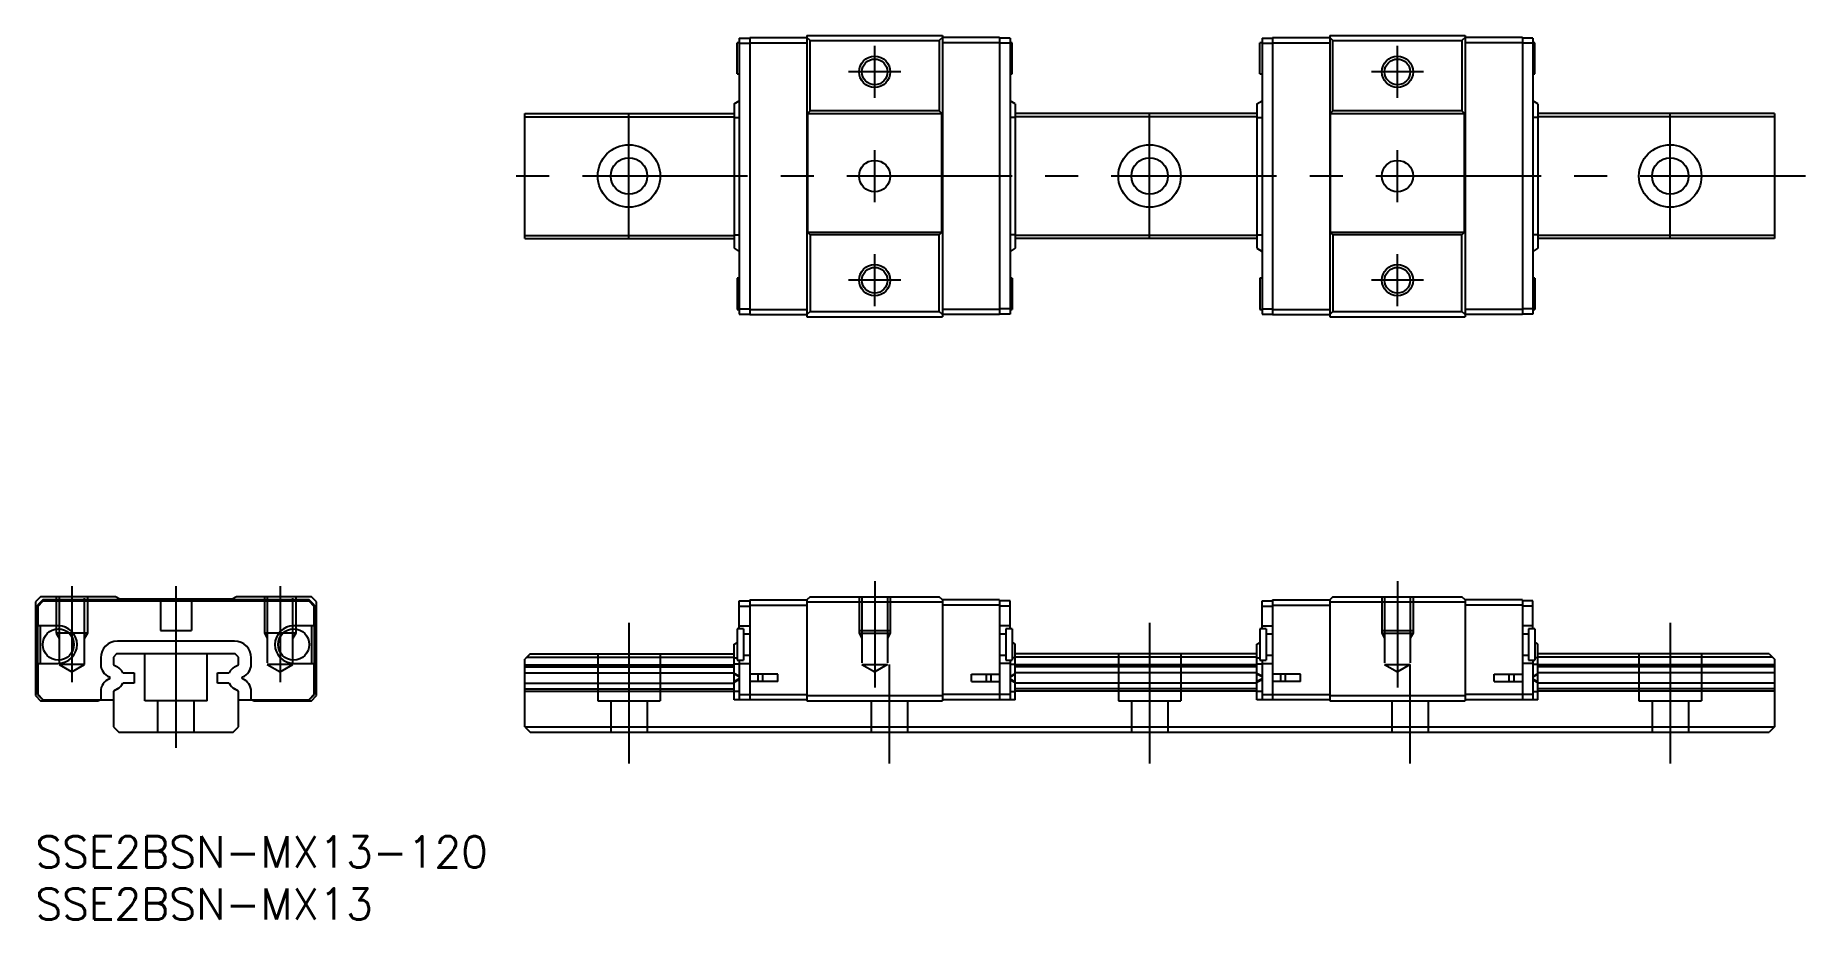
# Model space of a CAD drawing. Extents: x 0 to 170, y -8 to 77.
import ezdxf

# ---------------------------------------------------------------- set-up
doc = ezdxf.new("R2010")
doc.units = 0
doc.header["$LTSCALE"] = 0.5
doc.linetypes.add('CENTER', pattern=[50.8, 31.75, -6.35, 6.35, -6.35])
doc.linetypes.add('DASHED', pattern=[19.05, 12.7, -6.35])
for name, color, linetype in [('MSM_CENTER', 1, 'CENTER'), ('MSM_CONTINUOUS', 7, 'CONTINUOUS'), ('MSM_DASHED', 4, 'DASHED'), ('MSM_NARROW', 5, 'CONTINUOUS'), ('MSM_PART_NUMBER', 7, 'CONTINUOUS')]:
    doc.layers.add(name, color=color, linetype=linetype)
doc.styles.get("Standard").update_dxf_attribs({"font": 'txt.shx', "height": 3, "bigfont": 'bigfont.shx'})

# ---------------------------------------------------------------- blocks, each defined once
blk = doc.blocks.new('*U2')
at = {"layer": 'MSM_PART_NUMBER'}
blk.add_text('SSE2BSN-MX13-120', height=3, dxfattribs=at).set_placement((0, -3))
blk = doc.blocks.new('*U3')
at = {"layer": 'MSM_PART_NUMBER'}
blk.add_text('SSE2BSN-MX13', height=3, dxfattribs=at).set_placement((0, -8))

msp = doc.modelspace()

# ---------------------------------------------------------------- linework, layer by layer
at = {"layer": 'MSM_CENTER'}
for p, q in [((80.6, 70.88), (80.6, 75.88)), ((130.8, 70.88), (130.8, 75.88)), ((83.1, 73.38), (78.1, 73.38)), ((133.3, 73.38), (128.3, 73.38)), ((57, 57.38), (57, 69.38)), ((107, 57.38), (107, 69.38)), ((157, 57.38), (157, 69.38)), ((80.6, 60.88), (80.6, 65.88)), ((130.8, 60.88), (130.8, 65.88)), ((170, 63.38), (44, 63.38)), ((80.6, 50.88), (80.6, 55.88)), ((130.8, 50.88), (130.8, 55.88)), ((83.1, 53.38), (78.1, 53.38)), ((133.3, 53.38), (128.3, 53.38)), ((3.5, 24), (3.5, 14.79)), ((13.5, 24), (13.5, 8.5)), ((23.5, 24), (23.5, 14.79)), ((80.6, 24.5), (80.6, 14.29)), ((130.8, 24.5), (130.8, 14.29)), ((57, 20.5), (57, 7)), ((107, 20.5), (107, 7)), ((157, 20.5), (157, 7)), ((82, 16.5), (82, 7)), ((132, 16.5), (132, 7))]:
    msp.add_line(p, q, dxfattribs=at)
at = {"layer": 'MSM_CONTINUOUS'}
for p, q in [((67.6, 76.63), (67.6, 50.13)), ((67.6, 76.63), (68.6, 76.63)), ((68.6, 76.68), (68.6, 50.08)), ((68.6, 76.68), (74.1, 76.68)), ((74.1, 76.88), (74.1, 49.88)), ((74.1, 76.88), (87.1, 76.88)), ((74.4, 76.38), (74.1, 76.68)), ((87.1, 76.68), (86.8, 76.38)), ((87.1, 76.88), (87.1, 49.88)), ((92.6, 76.68), (87.1, 76.68)), ((92.6, 76.68), (92.6, 50.08)), ((93.6, 76.63), (92.6, 76.63)), ((93.6, 76.63), (93.6, 50.13)), ((117.8, 76.63), (117.8, 50.13)), ((117.8, 76.63), (118.8, 76.63)), ((118.8, 76.68), (118.8, 50.08)), ((118.8, 76.68), (124.3, 76.68)), ((124.3, 76.88), (137.3, 76.88)), ((124.3, 76.88), (124.3, 49.88)), ((124.6, 76.38), (124.3, 76.68)), ((137.3, 76.68), (137, 76.38)), ((137.3, 76.88), (137.3, 49.88)), ((142.8, 76.68), (137.3, 76.68)), ((142.8, 76.68), (142.8, 50.08)), ((143.8, 76.63), (142.8, 76.63)), ((143.8, 76.63), (143.8, 50.13)), ((67.4, 73.18), (67.4, 76.18)), ((67.6, 76.18), (67.4, 76.18)), ((67.6, 76.13), (68.6, 76.13)), ((68.6, 76.18), (74.1, 76.18)), ((74.4, 69.63), (74.4, 76.38)), ((74.4, 76.38), (86.8, 76.38)), ((86.8, 76.38), (86.8, 69.63)), ((92.6, 76.18), (87.1, 76.18)), ((93.6, 76.13), (92.6, 76.13)), ((93.8, 76.18), (93.6, 76.18)), ((93.8, 73.18), (93.8, 76.18)), ((117.6, 73.18), (117.6, 76.18)), ((117.8, 76.18), (117.6, 76.18)), ((117.8, 76.13), (118.8, 76.13)), ((118.8, 76.18), (124.3, 76.18)), ((124.6, 76.38), (137, 76.38)), ((124.6, 69.63), (124.6, 76.38)), ((137, 76.38), (137, 69.63)), ((142.8, 76.18), (137.3, 76.18)), ((143.8, 76.13), (142.8, 76.13)), ((144, 76.18), (143.8, 76.18)), ((144, 73.18), (144, 76.18)), ((67.4, 73.18), (67.6, 73.18)), ((93.6, 73.18), (93.8, 73.18)), ((117.6, 73.18), (117.8, 73.18)), ((143.8, 73.18), (144, 73.18)), ((67.1, 70.31), (67.6, 70.61)), ((67.1, 70.31), (67.1, 56.45)), ((94.1, 70.31), (93.6, 70.61)), ((94.1, 70.31), (94.1, 56.45)), ((117.3, 70.31), (117.8, 70.61)), ((117.3, 70.31), (117.3, 56.45)), ((144.3, 70.31), (143.8, 70.61)), ((144.3, 70.31), (144.3, 56.45)), ((47, 69.38), (67.1, 69.38)), ((47, 57.38), (47, 69.38)), ((47, 69.08), (67.1, 69.08)), ((67.1, 69.01), (67.6, 69.01)), ((74.4, 69.63), (74.15, 69.38)), ((74.15, 69.38), (87.05, 69.38)), ((74.15, 69.38), (74.15, 57.98)), ((86.8, 69.63), (74.4, 69.63)), ((87.05, 69.38), (86.8, 69.63)), ((87.05, 57.98), (87.05, 69.38)), ((94.1, 69.01), (93.6, 69.01)), ((117.3, 69.38), (94.1, 69.38)), ((117.3, 69.08), (94.1, 69.08)), ((117.3, 69.01), (117.8, 69.01)), ((124.6, 69.63), (124.35, 69.38)), ((124.35, 69.38), (124.35, 57.98)), ((124.35, 69.38), (137.25, 69.38)), ((137, 69.63), (124.6, 69.63)), ((137.25, 69.38), (137, 69.63)), ((137.25, 57.98), (137.25, 69.38)), ((144.3, 69.01), (143.8, 69.01)), ((167, 69.38), (144.3, 69.38)), ((167, 69.08), (144.3, 69.08)), ((167, 69.38), (167, 57.38)), ((74.15, 57.98), (87.05, 57.98)), ((74.4, 57.73), (74.15, 57.98)), ((87.05, 57.98), (86.8, 57.73)), ((124.6, 57.73), (124.35, 57.98)), ((124.35, 57.98), (137.25, 57.98)), ((137.25, 57.98), (137, 57.73)), ((47, 57.68), (67.1, 57.68)), ((47, 57.38), (67.1, 57.38)), ((67.1, 57.75), (67.6, 57.75)), ((67.1, 56.45), (67.6, 56.15)), ((86.8, 57.73), (74.4, 57.73)), ((74.4, 57.73), (74.4, 50.38)), ((86.8, 50.38), (86.8, 57.73)), ((94.1, 57.75), (93.6, 57.75)), ((94.1, 56.45), (93.6, 56.15)), ((117.3, 57.68), (94.1, 57.68)), ((117.3, 57.38), (94.1, 57.38)), ((117.3, 57.75), (117.8, 57.75)), ((117.3, 56.45), (117.8, 56.15)), ((124.6, 57.73), (124.6, 50.38)), ((137, 57.73), (124.6, 57.73)), ((137, 50.38), (137, 57.73)), ((144.3, 57.75), (143.8, 57.75)), ((144.3, 56.45), (143.8, 56.15)), ((167, 57.68), (144.3, 57.68)), ((167, 57.38), (144.3, 57.38)), ((67.4, 53.58), (67.4, 50.58)), ((67.6, 53.58), (67.4, 53.58)), ((93.8, 53.58), (93.6, 53.58)), ((93.8, 53.58), (93.8, 50.58)), ((117.6, 53.58), (117.6, 50.58)), ((117.8, 53.58), (117.6, 53.58)), ((144, 53.58), (143.8, 53.58)), ((144, 53.58), (144, 50.58)), ((67.4, 50.58), (67.6, 50.58)), ((67.6, 50.63), (68.6, 50.63)), ((67.6, 50.13), (68.6, 50.13)), ((68.6, 50.58), (74.1, 50.58)), ((68.6, 50.08), (74.1, 50.08)), ((74.4, 50.38), (74.1, 50.08)), ((74.1, 49.88), (87.1, 49.88)), ((74.4, 50.38), (86.8, 50.38)), ((87.1, 50.08), (86.8, 50.38)), ((92.6, 50.58), (87.1, 50.58)), ((92.6, 50.08), (87.1, 50.08)), ((93.6, 50.63), (92.6, 50.63)), ((93.6, 50.13), (92.6, 50.13)), ((93.6, 50.58), (93.8, 50.58)), ((117.6, 50.58), (117.8, 50.58)), ((117.8, 50.63), (118.8, 50.63)), ((117.8, 50.13), (118.8, 50.13)), ((118.8, 50.58), (124.3, 50.58)), ((118.8, 50.08), (124.3, 50.08)), ((124.6, 50.38), (124.3, 50.08)), ((124.3, 49.88), (137.3, 49.88)), ((124.6, 50.38), (137, 50.38)), ((137.3, 50.08), (137, 50.38)), ((142.8, 50.58), (137.3, 50.58)), ((142.8, 50.08), (137.3, 50.08)), ((143.8, 50.63), (142.8, 50.63)), ((143.8, 50.13), (142.8, 50.13)), ((143.8, 50.58), (144, 50.58)), ((0.5, 23), (0, 22.5)), ((0, 22.5), (0, 13.5)), ((0.7, 22.7), (0.2, 22.2)), ((0.2, 22.2), (0.2, 13.6)), ((0.25, 22.1), (0.75, 22.6)), ((7.7, 23), (0.5, 23)), ((26.3, 22.7), (0.7, 22.7)), ((0.75, 22.6), (26.25, 22.6)), ((8.1, 22.75), (7.7, 23)), ((18.9, 22.75), (8.1, 22.75)), ((19.3, 23), (18.9, 22.75)), ((26.5, 23), (19.3, 23)), ((26.25, 22.6), (26.75, 22.1)), ((26.8, 22.2), (26.3, 22.7)), ((27, 22.5), (26.5, 23)), ((26.8, 13.6), (26.8, 22.2)), ((27, 13.5), (27, 22.5)), ((67.6, 22.6), (68.6, 22.6)), ((67.6, 19.9), (67.6, 22.6)), ((68.6, 22.7), (68.6, 13.1)), ((68.6, 22.7), (74.1, 22.7)), ((68.6, 22.2), (74.1, 22.2)), ((74.4, 23), (74.1, 22.7)), ((74.1, 22.7), (74.1, 13)), ((74.1, 22.5), (87.1, 22.5)), ((74.4, 23), (86.8, 23)), ((87.1, 22.7), (86.8, 23)), ((92.6, 22.7), (87.1, 22.7)), ((87.1, 22.7), (87.1, 13)), ((92.6, 22.2), (87.1, 22.2)), ((92.6, 22.7), (92.6, 13.1)), ((93.6, 22.6), (92.6, 22.6)), ((93.6, 19.9), (93.6, 22.6)), ((117.8, 19.9), (117.8, 22.6)), ((117.8, 22.6), (118.8, 22.6)), ((118.8, 22.7), (124.3, 22.7)), ((118.8, 22.7), (118.8, 13.1)), ((118.8, 22.2), (124.3, 22.2)), ((124.6, 23), (124.3, 22.7)), ((124.3, 22.7), (124.3, 13)), ((124.3, 22.5), (137.3, 22.5)), ((124.6, 23), (137, 23)), ((137.3, 22.7), (137, 23)), ((137.3, 22.7), (137.3, 13)), ((142.8, 22.7), (137.3, 22.7)), ((142.8, 22.2), (137.3, 22.2)), ((142.8, 22.7), (142.8, 13.1)), ((143.8, 22.6), (142.8, 22.6)), ((143.8, 19.9), (143.8, 22.6)), ((0.25, 20.2), (0.25, 22.1)), ((26.75, 22.1), (26.75, 20.2)), ((67.6, 22.1), (68.6, 22.1)), ((93.6, 22.1), (92.6, 22.1)), ((117.8, 22.1), (118.8, 22.1)), ((143.8, 22.1), (142.8, 22.1)), ((2.2, 20.2), (0.25, 20.2)), ((0.45, 20.2), (0.45, 16.6)), ((19.13, 18.73), (7.87, 18.73)), ((26.75, 20.2), (24.8, 20.2)), ((26.55, 16.6), (26.55, 20.2)), ((67.4, 19.9), (67.4, 16.9)), ((68, 19.9), (67.4, 19.9)), ((67.6, 20.2), (68.6, 20.2)), ((68, 19.9), (68, 16.9)), ((68.6, 19.4), (68, 19.4)), ((93.6, 20.2), (92.6, 20.2)), ((93.2, 19.4), (92.6, 19.4)), ((93.2, 19.9), (93.2, 16.9)), ((93.8, 19.9), (93.2, 19.9)), ((93.8, 19.9), (93.8, 16.9)), ((117.6, 19.9), (117.6, 16.9)), ((118.2, 19.9), (117.6, 19.9)), ((117.8, 20.2), (118.8, 20.2)), ((118.2, 19.9), (118.2, 16.9)), ((118.8, 19.4), (118.2, 19.4)), ((143.8, 20.2), (142.8, 20.2)), ((143.4, 19.4), (142.8, 19.4)), ((143.4, 19.9), (143.4, 16.9)), ((144, 19.9), (143.4, 19.9)), ((144, 19.9), (144, 16.9)), ((6.27, 17.13), (6.27, 16.51)), ((7.8, 17.5), (7.5, 17.2)), ((7.5, 17.2), (7.5, 16.46)), ((19.2, 17.5), (7.8, 17.5)), ((19.5, 17.2), (19.2, 17.5)), ((19.5, 16.46), (19.5, 17.2)), ((20.73, 16.51), (20.73, 17.13)), ((47.5, 17.5), (47, 17)), ((47.2, 17.2), (67.1, 17.2)), ((47.5, 17.5), (67.1, 17.5)), ((67.1, 18.43), (67.4, 18.61)), ((67.1, 13.1), (67.1, 18.43)), ((67.1, 17.13), (67.4, 17.13)), ((68, 17.4), (68.6, 17.4)), ((92.6, 17.4), (93.2, 17.4)), ((94.1, 18.43), (93.8, 18.61)), ((94.1, 17.13), (93.8, 17.13)), ((94.1, 13.1), (94.1, 18.43)), ((117.3, 17.5), (94.1, 17.5)), ((117.3, 17.2), (94.1, 17.2)), ((117.3, 18.43), (117.6, 18.61)), ((117.3, 13.1), (117.3, 18.43)), ((117.3, 17.13), (117.6, 17.13)), ((118.2, 17.4), (118.8, 17.4)), ((142.8, 17.4), (143.4, 17.4)), ((144.3, 18.43), (144, 18.61)), ((144.3, 17.13), (144, 17.13)), ((144.3, 13.1), (144.3, 18.43)), ((166.5, 17.5), (144.3, 17.5)), ((166.8, 17.2), (144.3, 17.2)), ((166.5, 17.5), (167, 17)), ((167, 17), (167, 10.5)), ((0.25, 16.6), (2.2, 16.6)), ((0.25, 13.6), (0.25, 16.6)), ((7.5, 16.46), (7.87, 16.25)), ((8.39, 15.7), (9.5, 15.7)), ((9.5, 15.7), (9.5, 14.7)), ((17.5, 14.7), (17.5, 15.7)), ((17.5, 15.7), (18.61, 15.7)), ((19.13, 16.25), (19.5, 16.46)), ((24.8, 16.6), (26.75, 16.6)), ((26.75, 16.6), (26.75, 13.6)), ((47, 10.5), (47, 17)), ((47, 16.46), (67.1, 16.46)), ((47, 16.25), (67.1, 16.25)), ((47, 15.7), (67.1, 15.7)), ((67.6, 16.51), (67.1, 16.51)), ((67.6, 15.38), (67.1, 15.64)), ((67.6, 15.29), (67.1, 15.55)), ((67.4, 16.9), (68, 16.9)), ((67.6, 16.9), (67.6, 13.1)), ((67.6, 16.6), (68.6, 16.6)), ((71.3, 15.55), (68.6, 15.55)), ((69.4, 14.85), (69.4, 15.55)), ((69.86, 14.85), (69.86, 15.55)), ((71.3, 14.85), (71.3, 15.55)), ((89.9, 15.55), (92.6, 15.55)), ((89.9, 14.85), (89.9, 15.55)), ((91.34, 14.85), (91.34, 15.55)), ((91.8, 14.85), (91.8, 15.55)), ((93.6, 16.6), (92.6, 16.6)), ((93.2, 16.9), (93.8, 16.9)), ((93.6, 16.9), (93.6, 13.1)), ((93.6, 16.51), (94.1, 16.51)), ((93.6, 15.38), (94.1, 15.64)), ((93.6, 15.29), (94.1, 15.55)), ((117.3, 16.46), (94.1, 16.46)), ((117.3, 16.25), (94.1, 16.25)), ((117.3, 15.7), (94.1, 15.7)), ((117.8, 16.51), (117.3, 16.51)), ((117.8, 15.38), (117.3, 15.64)), ((117.8, 15.29), (117.3, 15.55)), ((117.6, 16.9), (118.2, 16.9)), ((117.8, 16.9), (117.8, 13.1)), ((117.8, 16.6), (118.8, 16.6)), ((121.5, 15.55), (118.8, 15.55)), ((119.6, 14.85), (119.6, 15.55)), ((120.06, 14.85), (120.06, 15.55)), ((121.5, 14.85), (121.5, 15.55)), ((140.1, 15.55), (142.8, 15.55)), ((140.1, 14.85), (140.1, 15.55)), ((141.54, 14.85), (141.54, 15.55)), ((142, 14.85), (142, 15.55)), ((143.8, 16.6), (142.8, 16.6)), ((143.4, 16.9), (144, 16.9)), ((143.8, 16.9), (143.8, 13.1)), ((143.8, 16.51), (144.3, 16.51)), ((143.8, 15.38), (144.3, 15.64)), ((143.8, 15.29), (144.3, 15.55)), ((167, 16.46), (144.3, 16.46)), ((167, 16.25), (144.3, 16.25)), ((167, 15.7), (144.3, 15.7)), ((6.27, 13.89), (6.27, 13.1)), ((7.87, 14.15), (7.5, 13.94)), ((7.5, 13.94), (7.5, 10.5)), ((9.5, 14.7), (8.39, 14.7)), ((18.61, 14.7), (17.5, 14.7)), ((19.5, 13.94), (19.13, 14.15)), ((19.5, 10.5), (19.5, 13.94)), ((20.73, 13.1), (20.73, 13.89)), ((47, 14.7), (67.1, 14.7)), ((47, 14.15), (67.1, 14.15)), ((47, 13.94), (67.1, 13.94)), ((67.6, 15.11), (67.1, 14.85)), ((67.6, 15.02), (67.1, 14.76)), ((67.6, 13.89), (67.1, 13.89)), ((67.6, 15.11), (67.6, 15.11)), ((71.3, 14.85), (68.6, 14.85)), ((89.9, 14.85), (92.6, 14.85)), ((93.6, 15.11), (93.6, 15.11)), ((93.6, 15.11), (94.1, 14.85)), ((93.6, 15.02), (94.1, 14.76)), ((93.6, 13.89), (94.1, 13.89)), ((117.3, 14.7), (94.1, 14.7)), ((117.3, 14.15), (94.1, 14.15)), ((117.3, 13.94), (94.1, 13.94)), ((117.8, 15.11), (117.3, 14.85)), ((117.8, 15.02), (117.3, 14.76)), ((117.8, 13.89), (117.3, 13.89)), ((117.8, 15.11), (117.8, 15.11)), ((121.5, 14.85), (118.8, 14.85)), ((140.1, 14.85), (142.8, 14.85)), ((143.8, 15.11), (143.8, 15.11)), ((143.8, 15.11), (144.3, 14.85)), ((143.8, 15.02), (144.3, 14.76)), ((143.8, 13.89), (144.3, 13.89)), ((167, 14.7), (144.3, 14.7)), ((167, 14.15), (144.3, 14.15)), ((167, 13.94), (144.3, 13.94)), ((0, 13.5), (0.5, 13)), ((0.2, 13.6), (0.7, 13.1)), ((0.75, 13.1), (0.25, 13.6)), ((0.5, 13), (6, 13)), ((0.7, 13.1), (7.5, 13.1)), ((6, 13), (6.22, 13.1)), ((19.5, 13.1), (26.3, 13.1)), ((20.78, 13.1), (21, 13)), ((21, 13), (26.5, 13)), ((26.75, 13.6), (26.25, 13.1)), ((26.3, 13.1), (26.8, 13.6)), ((26.5, 13), (27, 13.5)), ((74.1, 13.1), (67.1, 13.1)), ((67.6, 13.6), (74.1, 13.6)), ((74.1, 13.5), (87.1, 13.5)), ((74.1, 13), (87.1, 13)), ((93.6, 13.6), (87.1, 13.6)), ((94.1, 13.1), (87.1, 13.1)), ((124.3, 13.1), (117.3, 13.1)), ((117.8, 13.6), (124.3, 13.6)), ((124.3, 13.5), (137.3, 13.5)), ((124.3, 13), (137.3, 13)), ((143.8, 13.6), (137.3, 13.6)), ((144.3, 13.1), (137.3, 13.1)), ((7.5, 10.5), (8, 10)), ((19, 10), (19.5, 10.5)), ((47, 10.5), (167, 10.5)), ((47, 10.5), (47.5, 10)), ((167, 10.5), (166.5, 10)), ((8, 10), (19, 10)), ((47.5, 10), (166.5, 10))]:
    msp.add_line(p, q, dxfattribs=at)
for centre, radius in [((80.6, 73.38), 1.23), ((130.8, 73.38), 1.23), ((57, 63.38), 3), ((107, 63.38), 3), ((157, 63.38), 3), ((57, 63.38), 1.75), ((80.6, 63.38), 1.5), ((107, 63.38), 1.75), ((130.8, 63.38), 1.5), ((157, 63.38), 1.75), ((80.6, 53.38), 1.23), ((130.8, 53.38), 1.23), ((2.2, 18.4), 1.5), ((24.8, 18.4), 1.5)]:
    msp.add_circle(centre, radius, dxfattribs=at)
for centre, radius, start, end in [((2.2, 18.4), 1.8, 270, 90), ((7.87, 17.13), 1.6, 90, 180), ((19.13, 17.13), 1.6, 0, 90), ((24.8, 18.4), 1.8, 90, 270), ((7.57, 16.51), 1.3, 180, 248.8053), ((7.21, 15.11), 1.32, 26.598, 60.0008), ((19.79, 15.11), 1.32, 119.9992, 153.402), ((19.43, 16.51), 1.3, 291.1947, 0), ((7.57, 13.89), 1.3, 111.1947, 180), ((7.06, 15.2), 0.1, 291.1947, 68.8053), ((7.21, 15.29), 1.32, 299.9992, 333.402), ((19.79, 15.29), 1.32, 206.598, 240.0008), ((19.94, 15.2), 0.1, 111.1947, 248.8053), ((19.43, 13.89), 1.3, 0, 68.8053)]:
    msp.add_arc(centre, radius, start, end, dxfattribs=at)
at = {"layer": 'MSM_DASHED'}
for p, q in [((2, 23), (2, 19.5)), ((2.27, 23), (2.27, 16.5)), ((4.73, 16.5), (4.73, 23)), ((5, 23), (5, 19.5)), ((12, 22.75), (12, 19.75)), ((15, 22.75), (15, 19.75)), ((22, 23), (22, 19.5)), ((22.27, 23), (22.27, 16.5)), ((24.73, 16.5), (24.73, 23)), ((25, 23), (25, 19.5)), ((79.1, 23), (79.1, 19.5)), ((79.37, 23), (79.37, 16.5)), ((81.83, 23), (81.83, 16.5)), ((82.1, 23), (82.1, 19.5)), ((129.3, 23), (129.3, 19.5)), ((129.57, 23), (129.57, 16.5)), ((132.03, 23), (132.03, 16.5)), ((132.3, 23), (132.3, 19.5)), ((5, 19.5), (2, 19.5)), ((2, 19.5), (2.27, 19.03)), ((5, 19.5), (4.73, 19.03)), ((12, 19.75), (15, 19.75)), ((25, 19.5), (22, 19.5)), ((22, 19.5), (22.27, 19.03)), ((25, 19.5), (24.73, 19.03)), ((79.1, 19.75), (82.1, 19.75)), ((79.1, 19.5), (79.37, 19.03)), ((79.1, 19.5), (82.1, 19.5)), ((82.1, 19.5), (81.83, 19.03)), ((129.3, 19.75), (132.3, 19.75)), ((129.3, 19.5), (129.57, 19.03)), ((129.3, 19.5), (132.3, 19.5)), ((132.3, 19.5), (132.03, 19.03)), ((10.5, 13), (10.5, 17.5)), ((16.5, 13), (16.5, 17.5)), ((54, 17.5), (54, 13)), ((60, 17.5), (60, 13)), ((104, 17.5), (104, 13)), ((110, 17.5), (110, 13)), ((154, 17.5), (154, 13)), ((160, 17.5), (160, 13)), ((2.27, 16.5), (3.5, 15.79)), ((4.73, 16.5), (2.27, 16.5)), ((3.5, 15.79), (4.73, 16.5)), ((22.27, 16.5), (23.5, 15.79)), ((24.73, 16.5), (22.27, 16.5)), ((23.5, 15.79), (24.73, 16.5)), ((79.37, 16.5), (81.83, 16.5)), ((79.37, 16.5), (80.6, 15.79)), ((81.83, 16.5), (80.6, 15.79)), ((129.57, 16.5), (132.03, 16.5)), ((129.57, 16.5), (130.8, 15.79)), ((132.03, 16.5), (130.8, 15.79)), ((16.5, 13), (10.5, 13)), ((11.75, 10), (11.75, 13)), ((15.25, 10), (15.25, 13)), ((54, 13), (60, 13)), ((55.25, 13), (55.25, 10)), ((58.75, 13), (58.75, 10)), ((80.25, 13), (80.25, 10)), ((83.75, 13), (83.75, 10)), ((104, 13), (110, 13)), ((105.25, 13), (105.25, 10)), ((108.75, 13), (108.75, 10)), ((130.25, 13), (130.25, 10)), ((133.75, 13), (133.75, 10)), ((154, 13), (160, 13)), ((155.25, 13), (155.25, 10)), ((158.75, 13), (158.75, 10))]:
    msp.add_line(p, q, dxfattribs=at)
at = {"layer": 'MSM_NARROW'}
for centre in [(80.6, 73.38), (130.8, 73.38), (80.6, 53.38), (130.8, 53.38)]:
    msp.add_circle(centre, 1.5, dxfattribs=at)

# ---------------------------------------------------------------- block references
at = {"layer": 'MSM_CONTINUOUS'}
for name in ['*U2', '*U3']:
    msp.add_blockref(name, (0, 0), dxfattribs=at)

doc.saveas('drawing.dxf')
